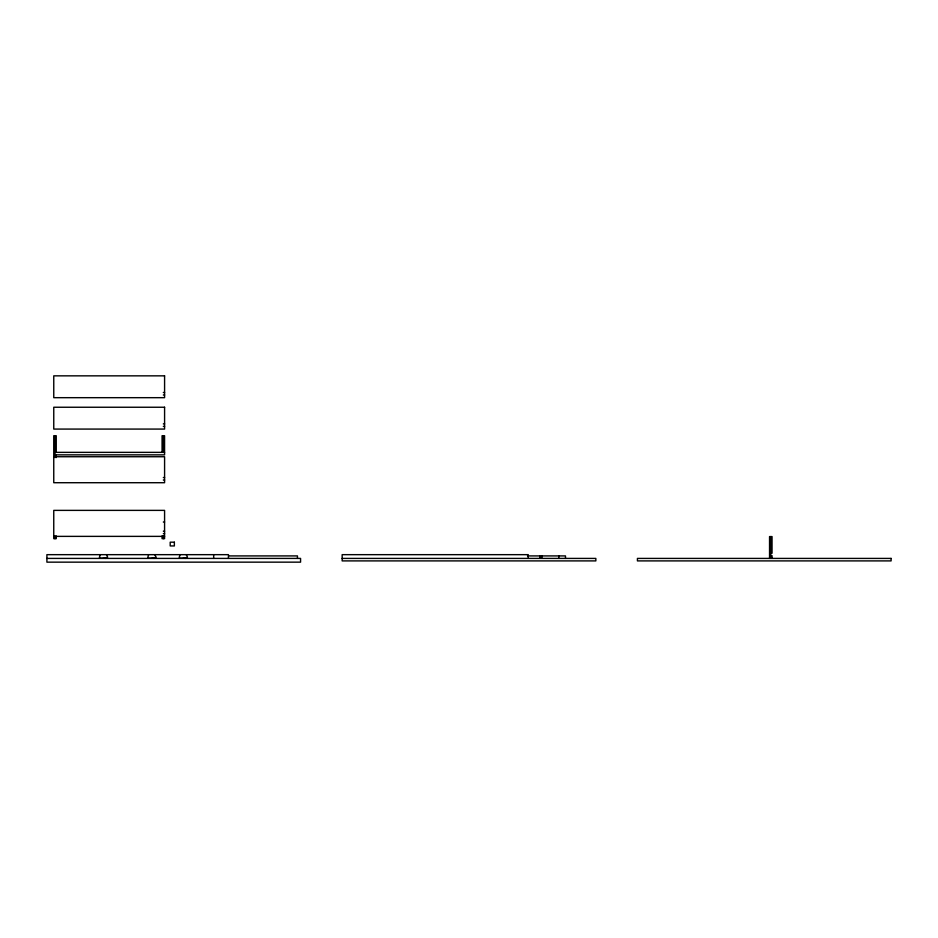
<?xml version="1.0" encoding="UTF-8"?>
<svg xmlns="http://www.w3.org/2000/svg" width="938" height="938" viewBox="0 0 938 938"><rect width="100%" height="100%" fill="white"/><g stroke="black" fill="none" stroke-linecap="round" stroke-linejoin="round"><path stroke-width="1.41" d="M106.78 554.663C105.584 555.507 110.051 558.051 105.748 557.782L105.748 558.415M155.227 554.663C153.973 555.495 158.534 558.051 154.195 557.782L154.195 558.415M186.627 554.663C185.396 555.507 189.922 558.051 185.595 557.782L185.595 558.415M163.341 392.483L164.584 392.483M163.341 394.98L164.584 394.98M163.341 423.882L164.584 423.882M163.341 426.38L164.584 426.38M54.99 452.362L164.572 452.362M54.99 454.86L164.572 454.86L164.572 435.736L162.075 435.736L162.075 452.362M53.759 456.736L164.584 456.736L164.584 482.718L53.759 482.718L53.747 435.736L56.245 435.736L56.245 452.362M163.341 477.524L164.584 477.524M163.341 480.022L164.584 480.022M163.329 522.02L164.572 522.02M163.341 531.166L164.584 531.166M163.341 533.663L164.584 533.663M53.759 536.372L164.584 536.372M770.79 553.209L772.044 553.209L772.044 536.583L769.547 536.583L769.547 558.415M770.79 555.706L772.044 555.706L772.044 558.415M228.907 555.917L297.452 555.917L297.452 558.415M527.496 555.917L565.485 555.917L565.485 558.415M46.9 558.415L300.57 558.415L300.57 562.155L46.9 562.155L46.9 554.663L228.426 554.663L228.426 558.415M342.159 558.415L595.841 558.415L595.841 560.901L342.159 560.901L342.159 554.663L528.258 554.663L528.258 558.415M179.979 554.663C179.897 556.984 176.52 559.318 185.173 557.782L185.173 558.415M148.579 554.663C148.497 556.984 145.12 559.318 153.773 557.782L153.773 558.415M100.132 554.663C100.272 556.961 96.356 559.329 105.326 557.782L105.326 558.415M770.79 536.583L770.79 558.415M558.825 555.917L558.825 558.415M542.187 555.917L542.187 557.16L539.702 557.16L539.702 555.917M213.665 554.663L213.665 558.415M163.329 435.736L163.329 452.362M163.329 535.879L163.329 538.658M162.075 535.879L162.075 538.658L164.572 538.658L164.584 510.378L53.759 510.378L53.747 538.658L56.245 538.658L56.245 535.95M56.245 454.86L56.245 457.568M54.99 435.736L54.99 457.568M54.99 535.95L54.99 538.658M164.584 375.845L53.759 375.845L53.759 397.677L164.584 397.677L164.584 375.845M164.584 407.244L53.759 407.244L53.759 429.076L164.584 429.076L164.584 407.244M174.362 542.187L170.2 542.187L170.2 545.939L174.362 545.939L174.362 542.187M891.1 558.415L637.43 558.415L637.43 560.901L891.1 560.901L891.1 558.415"/></g></svg>
